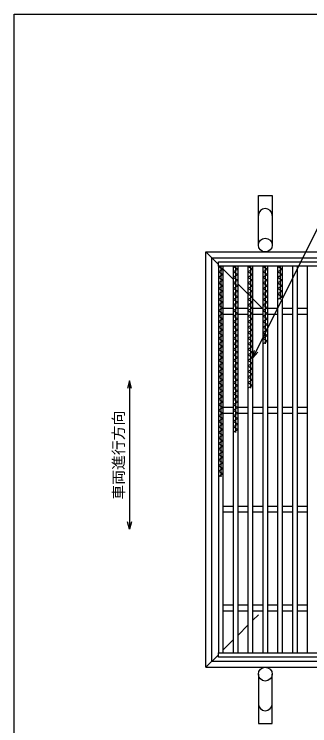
# Model space of a CAD drawing. Units: millimetres, scale not verified. Extents: x -910 to 866, y -641 to 527.
# Drawn here: x -864 to -566, y -193 to 527 of the extents above; entities that cross this region are included whole.
import ezdxf
from ezdxf.enums import TextEntityAlignment as Align

# ---------------------------------------------------------------- set-up
doc = ezdxf.new("R2010")
doc.units = ezdxf.units.MM
doc.header["$LTSCALE"] = 5
for name, color, linetype, lineweight in [('0_2', 150, 'Continuous', 25), ('16', 3, 'Continuous', 25), ('19', 6, 'Continuous', 25), ('22', 4, 'Continuous', 25)]:
    doc.layers.add(name, color=color, linetype=linetype, lineweight=lineweight)
doc.styles.add('ベクトル', font='')
doc.styles.get('ベクトル').set_extended_font_data('ベクトル')

msp = doc.modelspace()

# ---------------------------------------------------------------- linework, layer by layer
at = {"layer": '0_2'}
for p, q in [((-864.5, -573.25), (-864.5, 526.75)), ((-864.5, 526.75), (865.5, 526.75))]:
    msp.add_line(p, q, dxfattribs=at)
at = {"layer": '16'}
for p, q in [((-658, 276.25), (-263, 276.25)), ((-658, 271.75), (-658, 276.25)), ((-263, 271.75), (-658, 271.75)), ((-658, 271.75), (-658, -119.25)), ((-653, 271.75), (-658, 271.75)), ((-658, 271.75), (-653, 268.95)), ((-653, 268.95), (-658, 266.15)), ((-655.5, 271.75), (-655.5, 58.95)), ((-653, -119.25), (-653, 271.75)), ((-643, 271.75), (-643, -119.25)), ((-638, 271.75), (-643, 271.75)), ((-643, 271.75), (-638, 268.95)), ((-638, 268.95), (-643, 266.15)), ((-640.5, 271.75), (-640.5, 103.75)), ((-638, -119.25), (-638, 271.75)), ((-628, 271.75), (-628, -119.25)), ((-623, 271.75), (-628, 271.75)), ((-628, 271.75), (-623, 268.95)), ((-623, 268.95), (-628, 266.15)), ((-625.5, 271.75), (-625.5, 148.55)), ((-623, -119.25), (-623, 271.75)), ((-613, 271.75), (-613, -119.25)), ((-608, 271.75), (-613, 271.75)), ((-613, 271.75), (-608, 268.95)), ((-608, 268.95), (-613, 266.15)), ((-610.5, 271.75), (-610.5, 193.35)), ((-608, -119.25), (-608, 271.75)), ((-598, 271.75), (-598, -119.25)), ((-593, 271.75), (-598, 271.75)), ((-598, 271.75), (-593, 268.95)), ((-593, 268.95), (-598, 266.15)), ((-595.5, 271.75), (-595.5, 238.15)), ((-593, -119.25), (-593, 271.75)), ((-583, 271.75), (-583, -119.25)), ((-578, 271.75), (-583, 271.75)), ((-578, -119.25), (-578, 271.75)), ((-568, 271.75), (-568, -119.25)), ((-563, 271.75), (-568, 271.75)), ((-658, 266.15), (-653, 263.35)), ((-653, 263.35), (-658, 260.55)), ((-658, 260.55), (-653, 257.75)), ((-643, 266.15), (-638, 263.35)), ((-638, 263.35), (-643, 260.55)), ((-643, 260.55), (-638, 257.75)), ((-628, 266.15), (-623, 263.35)), ((-623, 263.35), (-628, 260.55)), ((-628, 260.55), (-623, 257.75)), ((-613, 266.15), (-608, 263.35)), ((-608, 263.35), (-613, 260.55)), ((-613, 260.55), (-608, 257.75)), ((-598, 266.15), (-593, 263.35)), ((-593, 263.35), (-598, 260.55)), ((-598, 260.55), (-593, 257.75)), ((-653, 257.75), (-658, 254.95)), ((-658, 254.95), (-653, 252.15)), ((-653, 252.15), (-658, 249.35)), ((-638, 257.75), (-643, 254.95)), ((-643, 254.95), (-638, 252.15)), ((-638, 252.15), (-643, 249.35)), ((-623, 257.75), (-628, 254.95)), ((-628, 254.95), (-623, 252.15)), ((-623, 252.15), (-628, 249.35)), ((-608, 257.75), (-613, 254.95)), ((-613, 254.95), (-608, 252.15)), ((-608, 252.15), (-613, 249.35)), ((-593, 257.75), (-598, 254.95)), ((-598, 254.95), (-593, 252.15)), ((-593, 252.15), (-598, 249.35)), ((-658, 249.35), (-653, 246.55)), ((-653, 246.55), (-658, 243.75)), ((-643, 249.35), (-638, 246.55)), ((-638, 246.55), (-643, 243.75)), ((-628, 249.35), (-623, 246.55)), ((-623, 246.55), (-628, 243.75)), ((-613, 249.35), (-608, 246.55)), ((-608, 246.55), (-613, 243.75)), ((-598, 249.35), (-593, 246.55)), ((-593, 246.55), (-598, 243.75)), ((-658, 243.75), (-653, 240.95)), ((-653, 240.95), (-658, 238.15)), ((-658, 238.15), (-653, 235.35)), ((-643, 243.75), (-638, 240.95)), ((-638, 240.95), (-643, 238.15)), ((-643, 238.15), (-638, 235.35)), ((-628, 243.75), (-623, 240.95)), ((-623, 240.95), (-628, 238.15)), ((-628, 238.15), (-623, 235.35)), ((-613, 243.75), (-608, 240.95)), ((-608, 240.95), (-613, 238.15)), ((-613, 238.15), (-608, 235.35)), ((-598, 243.75), (-593, 240.95)), ((-593, 240.95), (-598, 238.15)), ((-653, 235.35), (-658, 232.55)), ((-658, 232.55), (-653, 229.75)), ((-638, 235.35), (-643, 232.55)), ((-643, 232.55), (-638, 229.75)), ((-623, 235.35), (-628, 232.55)), ((-628, 232.55), (-623, 229.75)), ((-608, 235.35), (-613, 232.55)), ((-613, 232.55), (-608, 229.75)), ((-653, 229.75), (-658, 226.95)), ((-658, 226.95), (-653, 224.15)), ((-653, 224.15), (-658, 221.35)), ((-653, 229.25), (-643, 229.25)), ((-653, 223.25), (-643, 223.25)), ((-638, 229.75), (-643, 226.95)), ((-643, 226.95), (-638, 224.15)), ((-638, 224.15), (-643, 221.35)), ((-638, 229.25), (-628, 229.25)), ((-638, 223.25), (-628, 223.25)), ((-623, 229.75), (-628, 226.95)), ((-628, 226.95), (-623, 224.15)), ((-623, 224.15), (-628, 221.35)), ((-623, 229.25), (-613, 229.25)), ((-623, 223.25), (-613, 223.25)), ((-608, 229.75), (-613, 226.95)), ((-613, 226.95), (-608, 224.15)), ((-608, 224.15), (-613, 221.35)), ((-608, 229.25), (-598, 229.25)), ((-608, 223.25), (-598, 223.25)), ((-593, 229.25), (-583, 229.25)), ((-593, 223.25), (-583, 223.25)), ((-578, 229.25), (-568, 229.25)), ((-578, 223.25), (-568, 223.25)), ((-658, 221.35), (-653, 218.55)), ((-653, 218.55), (-658, 215.75)), ((-643, 221.35), (-638, 218.55)), ((-638, 218.55), (-643, 215.75)), ((-628, 221.35), (-623, 218.55)), ((-623, 218.55), (-628, 215.75)), ((-613, 221.35), (-608, 218.55)), ((-608, 218.55), (-613, 215.75)), ((-658, 215.75), (-653, 212.95)), ((-653, 212.95), (-658, 210.15)), ((-658, 210.15), (-653, 207.35)), ((-643, 215.75), (-638, 212.95)), ((-638, 212.95), (-643, 210.15)), ((-643, 210.15), (-638, 207.35)), ((-628, 215.75), (-623, 212.95)), ((-623, 212.95), (-628, 210.15)), ((-628, 210.15), (-623, 207.35)), ((-613, 215.75), (-608, 212.95)), ((-608, 212.95), (-613, 210.15)), ((-613, 210.15), (-608, 207.35)), ((-653, 207.35), (-658, 204.55)), ((-658, 204.55), (-653, 201.75)), ((-653, 201.75), (-658, 198.95)), ((-638, 207.35), (-643, 204.55)), ((-643, 204.55), (-638, 201.75)), ((-638, 201.75), (-643, 198.95)), ((-623, 207.35), (-628, 204.55)), ((-628, 204.55), (-623, 201.75)), ((-623, 201.75), (-628, 198.95)), ((-608, 207.35), (-613, 204.55)), ((-613, 204.55), (-608, 201.75)), ((-608, 201.75), (-613, 198.95)), ((-658, 198.95), (-653, 196.15)), ((-653, 196.15), (-658, 193.35)), ((-643, 198.95), (-638, 196.15)), ((-638, 196.15), (-643, 193.35)), ((-628, 198.95), (-623, 196.15)), ((-623, 196.15), (-628, 193.35)), ((-613, 198.95), (-608, 196.15)), ((-608, 196.15), (-613, 193.35)), ((-658, 193.35), (-653, 190.55)), ((-653, 190.55), (-658, 187.75)), ((-658, 187.75), (-653, 184.95)), ((-643, 193.35), (-638, 190.55)), ((-638, 190.55), (-643, 187.75)), ((-643, 187.75), (-638, 184.95)), ((-628, 193.35), (-623, 190.55)), ((-623, 190.55), (-628, 187.75)), ((-628, 187.75), (-623, 184.95)), ((-653, 184.95), (-658, 182.15)), ((-658, 182.15), (-653, 179.35)), ((-638, 184.95), (-643, 182.15)), ((-643, 182.15), (-638, 179.35)), ((-623, 184.95), (-628, 182.15)), ((-628, 182.15), (-623, 179.35)), ((-653, 179.35), (-658, 176.55)), ((-658, 176.55), (-653, 173.75)), ((-653, 173.75), (-658, 170.95)), ((-638, 179.35), (-643, 176.55)), ((-643, 176.55), (-638, 173.75)), ((-638, 173.75), (-643, 170.95)), ((-623, 179.35), (-628, 176.55)), ((-628, 176.55), (-623, 173.75)), ((-623, 173.75), (-628, 170.95)), ((-658, 170.95), (-653, 168.15)), ((-653, 168.15), (-658, 165.35)), ((-643, 170.95), (-638, 168.15)), ((-638, 168.15), (-643, 165.35)), ((-628, 170.95), (-623, 168.15)), ((-623, 168.15), (-628, 165.35)), ((-658, 165.35), (-653, 162.55)), ((-653, 162.55), (-658, 159.75)), ((-658, 159.75), (-653, 156.95)), ((-643, 165.35), (-638, 162.55)), ((-638, 162.55), (-643, 159.75)), ((-643, 159.75), (-638, 156.95)), ((-628, 165.35), (-623, 162.55)), ((-623, 162.55), (-628, 159.75)), ((-628, 159.75), (-623, 156.95)), ((-653, 156.95), (-658, 154.15)), ((-658, 154.15), (-653, 151.35)), ((-653, 151.35), (-658, 148.55)), ((-638, 156.95), (-643, 154.15)), ((-643, 154.15), (-638, 151.35)), ((-638, 151.35), (-643, 148.55)), ((-623, 156.95), (-628, 154.15)), ((-628, 154.15), (-623, 151.35)), ((-623, 151.35), (-628, 148.55)), ((-658, 148.55), (-653, 145.75)), ((-653, 145.75), (-658, 142.95)), ((-643, 148.55), (-638, 145.75)), ((-638, 145.75), (-643, 142.95)), ((-658, 142.95), (-653, 140.15)), ((-653, 140.15), (-658, 137.35)), ((-658, 137.35), (-653, 134.55)), ((-643, 142.95), (-638, 140.15)), ((-638, 140.15), (-643, 137.35)), ((-643, 137.35), (-638, 134.55)), ((-653, 134.55), (-658, 131.75)), ((-658, 131.75), (-653, 128.95)), ((-638, 134.55), (-643, 131.75)), ((-643, 131.75), (-638, 128.95)), ((-653, 128.95), (-658, 126.15)), ((-658, 126.15), (-653, 123.35)), ((-653, 123.35), (-658, 120.55)), ((-653, 129.25), (-643, 129.25)), ((-653, 123.25), (-643, 123.25)), ((-638, 128.95), (-643, 126.15)), ((-643, 126.15), (-638, 123.35)), ((-638, 123.35), (-643, 120.55)), ((-638, 129.25), (-628, 129.25)), ((-638, 123.25), (-628, 123.25)), ((-623, 129.25), (-613, 129.25)), ((-623, 123.25), (-613, 123.25)), ((-608, 129.25), (-598, 129.25)), ((-608, 123.25), (-598, 123.25)), ((-593, 129.25), (-583, 129.25)), ((-593, 123.25), (-583, 123.25)), ((-578, 129.25), (-568, 129.25)), ((-578, 123.25), (-568, 123.25)), ((-658, 120.55), (-653, 117.75)), ((-653, 117.75), (-658, 114.95)), ((-643, 120.55), (-638, 117.75)), ((-638, 117.75), (-643, 114.95)), ((-658, 114.95), (-653, 112.15)), ((-653, 112.15), (-658, 109.35)), ((-658, 109.35), (-653, 106.55)), ((-643, 114.95), (-638, 112.15)), ((-638, 112.15), (-643, 109.35)), ((-643, 109.35), (-638, 106.55)), ((-653, 106.55), (-658, 103.75)), ((-658, 103.75), (-653, 100.95)), ((-653, 100.95), (-658, 98.15)), ((-638, 106.55), (-643, 103.75)), ((-658, 98.15), (-653, 95.35)), ((-653, 95.35), (-658, 92.55)), ((-658, 92.55), (-653, 89.75)), ((-653, 89.75), (-658, 86.95)), ((-658, 86.95), (-653, 84.15)), ((-653, 84.15), (-658, 81.35)), ((-658, 81.35), (-653, 78.55)), ((-653, 78.55), (-658, 75.75)), ((-658, 75.75), (-653, 72.95)), ((-653, 72.95), (-658, 70.15)), ((-658, 70.15), (-653, 67.35)), ((-653, 67.35), (-658, 64.55)), ((-658, 64.55), (-653, 61.75)), ((-653, 61.75), (-658, 58.95)), ((-653, 29.25), (-643, 29.25)), ((-638, 29.25), (-628, 29.25)), ((-623, 29.25), (-613, 29.25)), ((-608, 29.25), (-598, 29.25)), ((-593, 29.25), (-583, 29.25)), ((-578, 29.25), (-568, 29.25)), ((-653, 23.25), (-643, 23.25)), ((-638, 23.25), (-628, 23.25)), ((-623, 23.25), (-613, 23.25)), ((-608, 23.25), (-598, 23.25)), ((-593, 23.25), (-583, 23.25)), ((-578, 23.25), (-568, 23.25)), ((-653, -70.75), (-643, -70.75)), ((-638, -70.75), (-628, -70.75)), ((-623, -70.75), (-613, -70.75)), ((-608, -70.75), (-598, -70.75)), ((-593, -70.75), (-583, -70.75)), ((-578, -70.75), (-568, -70.75)), ((-653, -76.75), (-643, -76.75)), ((-638, -76.75), (-628, -76.75)), ((-623, -76.75), (-613, -76.75)), ((-608, -76.75), (-598, -76.75)), ((-593, -76.75), (-583, -76.75)), ((-578, -76.75), (-568, -76.75)), ((-658, -119.25), (-263, -119.25)), ((-658, -123.75), (-658, -119.25)), ((-658, -119.25), (-653, -119.25)), ((-643, -119.25), (-638, -119.25)), ((-628, -119.25), (-623, -119.25)), ((-613, -119.25), (-608, -119.25)), ((-598, -119.25), (-593, -119.25)), ((-583, -119.25), (-578, -119.25)), ((-568, -119.25), (-563, -119.25)), ((-263, -123.75), (-658, -123.75))]:
    msp.add_line(p, q, dxfattribs=at)
at = {"layer": '19'}
for p, q in [((-617.5, 293.25), (-617.5, 343.25)), ((-617.5, 343.25), (-603.5, 343.25)), ((-603.5, 343.25), (-603.5, 293.25)), ((-670.5, 286.25), (-250.5, 286.25)), ((-670.5, -133.75), (-670.5, 286.25)), ((-658, 273.75), (-670.5, 286.25)), ((-664.5, 280.25), (-256.5, 280.25)), ((-664.5, -127.75), (-664.5, 280.25)), ((-643, 258.75), (-653, 268.75)), ((-628, 243.75), (-638, 253.75)), ((-613.5, 229.25), (-623, 238.75)), ((-623, -86.25), (-617.5, -80.75)), ((-638, -101.25), (-628, -91.25)), ((-653, -116.25), (-643, -106.25)), ((-670.5, -133.75), (-658, -121.25)), ((-664.5, -127.75), (-256.5, -127.75)), ((-670.5, -133.75), (-250.5, -133.75)), ((-617.5, -140.75), (-617.5, -190.75)), ((-603.5, -190.75), (-603.5, -140.75)), ((-617.5, -190.75), (-603.5, -190.75))]:
    msp.add_line(p, q, dxfattribs=at)
for centre in [(-610.5, 293.25), (-610.5, -140.75)]:
    msp.add_circle(centre, 7, dxfattribs=at)
for centre, start, end in [((-610.5, 323.25), 0, 180), ((-610.5, -170.75), 180, 0)]:
    msp.add_arc(centre, 7, start, end, dxfattribs=at)
at = {"layer": '22'}
for p, q in [((-623, 179.25), (-505.25, 414.75)), ((-623, 179.25), (-621.5, 186.55)), ((-623, 179.25), (-618, 184.75)), ((-748, 155.75), (-750, 148.25)), ((-746, 148.25), (-748, 155.75)), ((-748, 155.75), (-748, 5.75)), ((-748, 5.75), (-750, 13.25)), ((-746, 13.25), (-748, 5.75))]:
    msp.add_line(p, q, dxfattribs=at)

# ---------------------------------------------------------------- texts
at = {"layer": '22', "color": 2, "style": 'ベクトル'}
msp.add_text('車両進行方向', height=11, rotation=90, dxfattribs=at).set_placement((-759, 35.75), align=Align.MIDDLE_LEFT)

doc.saveas('drawing.dxf')
